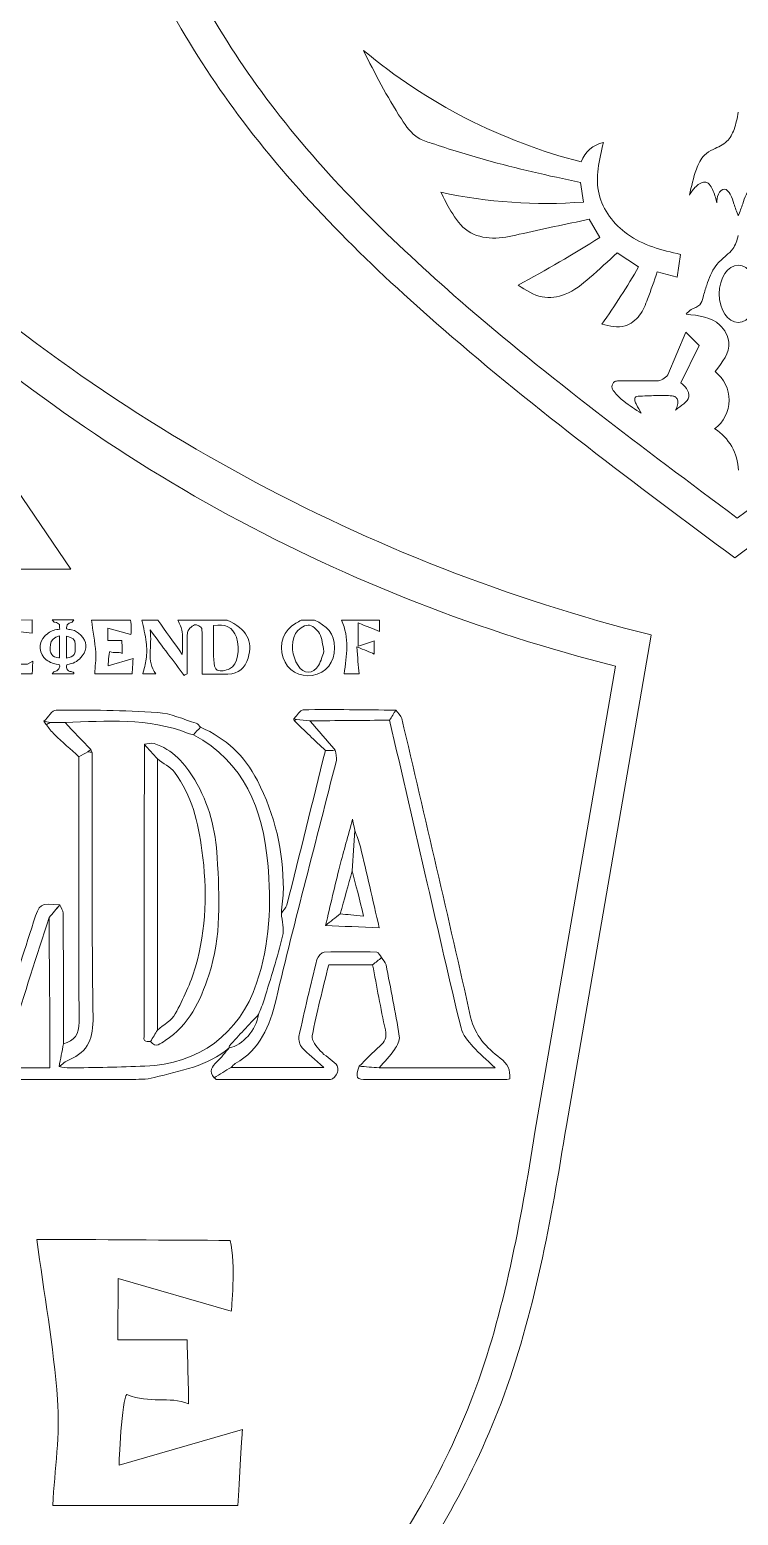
# Model space of a CAD drawing. Header units: inches. Extents: x 0 to 12, y 0 to 12.
# Drawn here: x 4.733 to 5.506, y 7.56 to 9.18 of the extents above; entities that cross this region are included whole.
import ezdxf

# ---------------------------------------------------------------- set-up
doc = ezdxf.new("R2010")
doc.units = ezdxf.units.IN
doc.header["$MEASUREMENT"] = 0

msp = doc.modelspace()

# ---------------------------------------------------------------- linework, layer by layer
at = {"color": 5, "lineweight": 0}
for p, q in [((5.3374, 8.9922), (5.3342, 9.0135)), ((5.3555, 8.9536), (5.3438, 8.9734)), ((5.3976, 8.9216), (5.3744, 8.9369)), ((5.4435, 8.935), (5.4397, 8.9103)), ((5.4397, 8.9103), (5.418, 8.916)), ((5.4294, 8.8038), (5.4493, 8.8502)), ((5.4493, 8.8502), (5.4637, 8.8357)), ((5.4637, 8.8357), (5.4437, 8.7949)), ((5.3757, 8.7971), (5.4174, 8.7971)), ((4.7784, 8.5918), (4.6799, 8.7365)), ((4.5815, 8.5918), (4.7784, 8.5918)), ((5.2846, 7.9777), (5.3725, 8.486))]:
    msp.add_line(p, q, dxfattribs=at)
at = {"color": 250, "lineweight": 0}
msp.add_line((5.3188, 7.9849), (5.4113, 8.52), dxfattribs=at)
at = {"color": 5, "lineweight": 0}
for centre, radius, start, end in [((5.4846, 9.6212), 0.604, 230.1334, 255.6659), ((5.3656, 9.0256), 0.0322, 101.4674, 161.1937), ((5.2971, 9.5413), 0.5506, 257.9267, 274.1924), ((4.564, 10.2081), 1.4833, 298.2597, 302.2494), ((5.8137, 10.2391), 1.8077, 227.0707, 255.8739), ((4.738, 9.3008), 0.7609, 324.5017, 330.1066), ((5.4171, 8.8118), 0.0146, 271.0459, 327.1361), ((5.4571, 8.7763), 0.0392, 306.8379, 52.1804), ((5.4504, 8.6978), 0.0561, 1.9204, 57.3192)]:
    msp.add_arc(centre, radius, start, end, dxfattribs=at)
at = {"color": 250, "lineweight": 0}
msp.add_arc((5.8757, 10.3654), 1.9029, 227.0707, 255.8739, dxfattribs=at)
at = {"color": 5, "lineweight": 0}
msp.add_ellipse((5.5064, 8.8921), major_axis=(0, 0.0313), ratio=0.665933, dxfattribs=at)
at = {"color": 250, "lineweight": 0}
for points in [[(5.5025, 8.6041), (5.3944, 8.6846), (5.2045, 8.8259), (4.9675, 9.0568), (4.814, 9.3193), (4.7801, 9.5139), (4.7634, 9.6169)], [(5.5025, 8.6041), (5.6107, 8.6846), (5.8005, 8.8259), (6.0375, 9.0568), (6.1911, 9.3193), (6.225, 9.5139), (6.2417, 9.6169)], [(4.5797, 6.9721), (4.6878, 7.0526), (4.8776, 7.1938), (5.1147, 7.4248), (5.2682, 7.6873), (5.3021, 7.8819), (5.3188, 7.9849)]]:
    msp.add_open_spline(points, degree=3, knots=[0, 0, 0, 0, 0.0808468, 0.1419248, 0.197496, 0.2597021, 0.2597021, 0.2597021, 0.2597021], dxfattribs=at)
at = {"color": 5, "lineweight": 0}
for points, knots in [([(5.5053, 8.6475), (5.4025, 8.724), (5.2222, 8.8582), (4.997, 9.0776), (4.8512, 9.327), (4.819, 9.5118), (4.8031, 9.6097)], [0, 0, 0, 0, 0.0808468, 0.1419248, 0.197496, 0.2597021, 0.2597021, 0.2597021, 0.2597021]), ([(5.5053, 8.6475), (5.608, 8.724), (5.7883, 8.8582), (6.0135, 9.0776), (6.1594, 9.327), (6.1916, 9.5118), (6.2074, 9.6097)], [0, 0, 0, 0, 0.0808468, 0.1419248, 0.197496, 0.2597021, 0.2597021, 0.2597021, 0.2597021]), ([(5.3342, 9.0135), (5.2994, 9.021), (5.2443, 9.033), (5.1865, 9.0515), (5.1526, 9.0625), (5.127, 9.0994), (5.1101, 9.1325), (5.0974, 9.1576)], [0, 0, 0, 0, 0.02753964, 0.04351363, 0.0474821, 0.05463243, 0.07669562, 0.07669562, 0.07669562, 0.07669562]), ([(5.5064, 9.0901), (5.5052, 9.0839), (5.503, 9.0726), (5.4947, 9.0565), (5.4806, 9.0509), (5.4671, 9.0429), (5.4585, 9.0244), (5.4552, 9.0092), (5.4531, 8.9998)], [0, 0, 0, 0, 0.00496667, 0.00889983, 0.01334248, 0.01630321, 0.02086423, 0.02843291, 0.02843291, 0.02843291, 0.02843291]), ([(5.4435, 8.935), (5.423, 8.9399), (5.3848, 8.9491), (5.3459, 9.0007), (5.3547, 9.038), (5.3592, 9.0572)], [0, 0, 0, 0, 0.01607831, 0.02987121, 0.04449574, 0.04449574, 0.04449574, 0.04449574]), ([(5.483, 8.9912), (5.482, 8.9954), (5.48, 9.0035), (5.4722, 9.0174), (5.459, 9.0096), (5.4551, 9.0031), (5.4531, 8.9998)], [0, 0, 0, 0, 0.00351206, 0.00679766, 0.00978558, 0.01288207, 0.01288207, 0.01288207, 0.01288207]), ([(5.3438, 8.9734), (5.3183, 8.9681), (5.2832, 8.9608), (5.2391, 8.9505), (5.2093, 8.9579), (5.1932, 8.9806), (5.1854, 8.996), (5.182, 9.0029)], [0, 0, 0, 0, 0.02023305, 0.02779216, 0.03497388, 0.04239776, 0.04841567, 0.04841567, 0.04841567, 0.04841567]), ([(5.5064, 8.9771), (5.5046, 8.9816), (5.5016, 8.9895), (5.499, 8.9997), (5.4914, 9.0093), (5.4832, 9.0004), (5.4831, 8.9944), (5.483, 8.9912)], [0, 0, 0, 0, 0.00367448, 0.00651244, 0.00872326, 0.0109429, 0.0134626, 0.0134626, 0.0134626, 0.0134626]), ([(5.5064, 8.9771), (5.5081, 8.9816), (5.5112, 8.9895), (5.5138, 8.9997), (5.5214, 9.0093), (5.5295, 9.0004), (5.5297, 8.9944), (5.5298, 8.9912)], [0, 0, 0, 0, 0.00367448, 0.00651244, 0.00872326, 0.0109429, 0.0134626, 0.0134626, 0.0134626, 0.0134626]), ([(5.5064, 8.9558), (5.5049, 8.9506), (5.5025, 8.9419), (5.4917, 8.9327), (5.4792, 8.9217), (5.4727, 8.9045), (5.4683, 8.8903), (5.4654, 8.8783), (5.4552, 8.8763), (5.4511, 8.8718), (5.4495, 8.8699)], [0, 0, 0, 0, 0.00412311, 0.00675957, 0.01082209, 0.01687384, 0.02044886, 0.02277519, 0.025562, 0.02745838, 0.02745838, 0.02745838, 0.02745838]), ([(5.3744, 8.9369), (5.3645, 8.9278), (5.3467, 8.9113), (5.321, 8.8902), (5.2902, 8.8857), (5.2747, 8.8961), (5.2663, 8.9016)], [0, 0, 0, 0, 0.01052872, 0.01884852, 0.02537562, 0.03288337, 0.03288337, 0.03288337, 0.03288337]), ([(5.418, 8.916), (5.4146, 8.9061), (5.409, 8.89), (5.4002, 8.868), (5.3816, 8.8531), (5.3662, 8.8569), (5.3574, 8.859)], [0, 0, 0, 0, 0.00813648, 0.01321573, 0.01827977, 0.02485473, 0.02485473, 0.02485473, 0.02485473]), ([(5.4812, 8.8073), (5.4891, 8.8175), (5.5019, 8.8341), (5.4844, 8.8662), (5.4632, 8.8685), (5.4495, 8.8699)], [0, 0, 0, 0, 0.00906876, 0.01459213, 0.02458282, 0.02458282, 0.02458282, 0.02458282]), ([(5.4006, 8.7619), (5.3941, 8.766), (5.3832, 8.7729), (5.3726, 8.7826), (5.3674, 8.7907), (5.3706, 8.7969), (5.3743, 8.7971), (5.3757, 8.7971)], [0, 0, 0, 0, 0.00596177, 0.00986587, 0.01130521, 0.01296865, 0.01403095, 0.01403095, 0.01403095, 0.01403095]), ([(5.4437, 8.7949), (5.446, 8.7931), (5.4506, 8.7893), (5.4551, 8.7753), (5.4432, 8.7701), (5.438, 8.7654), (5.4378, 8.7653)], [0, 0, 0, 0, 0.002263082, 0.004672888, 0.009805081, 0.009973743, 0.009973743, 0.009973743, 0.009973743]), ([(5.4006, 8.7619), (5.3988, 8.7651), (5.3962, 8.7694), (5.3935, 8.7749), (5.3929, 8.7803), (5.4051, 8.7808), (5.4168, 8.7813), (5.4301, 8.7814), (5.4381, 8.7801), (5.4418, 8.7742), (5.4398, 8.7688), (5.4378, 8.7653)], [0, 0, 0, 0, 0.00278599, 0.00388366, 0.00486863, 0.00626844, 0.01134116, 0.01538852, 0.01640716, 0.01732059, 0.0203083, 0.0203083, 0.0203083, 0.0203083]), ([(4.67, 8.0769), (4.6823, 8.0761), (4.6947, 8.0746), (4.707, 8.0751), (4.7096, 8.0752), (4.7128, 8.0822), (4.7142, 8.0865), (4.7278, 8.1282), (4.7411, 8.1701), (4.7545, 8.2119), (4.7548, 8.1679), (4.7552, 8.124), (4.7555, 8.08), (4.7555, 8.0699), (4.7555, 8.0598), (4.7555, 8.0479), (4.6928, 8.0479), (4.631, 8.0479), (4.5693, 8.0479), (4.5782, 8.0558), (4.5867, 8.0644), (4.5962, 8.0715), (4.6034, 8.0768), (4.6066, 8.0822), (4.6065, 8.0915), (4.6062, 8.1902), (4.6064, 8.2889), (4.6063, 8.3876), (4.6063, 8.3915), (4.6052, 8.3954), (4.6046, 8.3993), (4.593, 8.408), (4.5815, 8.4167), (4.5699, 8.4254), (4.6139, 8.4254), (4.658, 8.4254), (4.702, 8.4254), (4.6907, 8.4168), (4.6794, 8.4082), (4.668, 8.3997), (4.6671, 8.3955), (4.6654, 8.3913), (4.6654, 8.3871), (4.6653, 8.2879), (4.6653, 8.1886), (4.6654, 8.0894), (4.6654, 8.0852), (4.6671, 8.081), (4.668, 8.0769), (4.6687, 8.0769), (4.6693, 8.0769), (4.67, 8.0769)], [0, 0, 0, 0, 1, 1, 1, 2, 2, 2, 3, 3, 3, 4, 4, 4, 5, 5, 5, 6, 6, 6, 7, 7, 7, 8, 8, 8, 9, 9, 9, 10, 10, 10, 11, 11, 11, 12, 12, 12, 13, 13, 13, 14, 14, 14, 15, 15, 15, 16, 16, 16, 17, 17, 17, 17]), ([(4.9197, 8.4194), (4.9172, 8.4167), (4.9146, 8.414), (4.9121, 8.4113), (4.9102, 8.4117), (4.9081, 8.4119), (4.9063, 8.4127), (4.8627, 8.43), (4.8173, 8.4262), (4.772, 8.4245), (4.7665, 8.4246), (4.761, 8.4247), (4.7555, 8.4247), (4.7533, 8.4251), (4.7512, 8.4255), (4.749, 8.4259), (4.7534, 8.4302), (4.7578, 8.4381), (4.7622, 8.4381), (4.7991, 8.4383), (4.8361, 8.4379), (4.873, 8.4355), (4.8872, 8.4346), (4.901, 8.4281), (4.915, 8.4238), (4.9168, 8.4233), (4.9181, 8.4209), (4.9197, 8.4194)], [0, 0, 0, 0, 1, 1, 1, 2, 2, 2, 3, 3, 3, 4, 4, 4, 5, 5, 5, 6, 6, 6, 7, 7, 7, 8, 8, 8, 9, 9, 9, 9]), ([(4.7555, 8.4247), (4.7542, 8.4238), (4.7529, 8.4229), (4.7516, 8.4219), (4.7507, 8.4233), (4.7498, 8.4246), (4.749, 8.4259), (4.7512, 8.4255), (4.7533, 8.4251), (4.7555, 8.4247)], [0, 0, 0, 0, 1, 1, 1, 2, 2, 2, 3, 3, 3, 3]), ([(4.8001, 8.395), (4.7908, 8.4048), (4.7814, 8.4146), (4.772, 8.4245), (4.8173, 8.4262), (4.8627, 8.43), (4.9063, 8.4127), (4.9081, 8.4119), (4.9102, 8.4117), (4.9121, 8.4113), (4.9678, 8.3812), (4.9875, 8.3307), (4.9931, 8.2713), (4.9973, 8.2267), (4.9953, 8.1828), (4.9809, 8.1402), (4.9621, 8.0847), (4.9176, 8.052), (4.8589, 8.0498), (4.8317, 8.0488), (4.8045, 8.0483), (4.7773, 8.0478), (4.7733, 8.0477), (4.7694, 8.0488), (4.7654, 8.0493), (4.7691, 8.0518), (4.7724, 8.0552), (4.7764, 8.0568), (4.7978, 8.0656), (4.8028, 8.0809), (4.8025, 8.1036), (4.801, 8.1997), (4.8017, 8.2958), (4.8017, 8.3919), (4.8012, 8.3929), (4.8007, 8.3939), (4.8001, 8.395)], [0, 0, 0, 0, 1, 1, 1, 2, 2, 2, 3, 3, 3, 4, 4, 4, 5, 5, 5, 6, 6, 6, 7, 7, 7, 8, 8, 8, 9, 9, 9, 10, 10, 10, 11, 11, 11, 12, 12, 12, 12]), ([(5.0667, 8.3943), (5.0575, 8.405), (5.0483, 8.4157), (5.0391, 8.4264), (5.0681, 8.4266), (5.097, 8.4269), (5.126, 8.4271), (5.1397, 8.3678), (5.1534, 8.3085), (5.1671, 8.2492), (5.1793, 8.1966), (5.1911, 8.1439), (5.2039, 8.0915), (5.2058, 8.084), (5.2117, 8.0771), (5.217, 8.071), (5.2236, 8.0635), (5.2315, 8.0571), (5.2411, 8.048), (5.197, 8.048), (5.1557, 8.048), (5.1145, 8.048), (5.1202, 8.0546), (5.1265, 8.0608), (5.1315, 8.068), (5.1344, 8.0721), (5.1373, 8.0781), (5.1366, 8.0826), (5.1324, 8.1087), (5.1272, 8.1345), (5.1221, 8.1604), (5.1215, 8.1632), (5.119, 8.1656), (5.1173, 8.1682), (5.1156, 8.1703), (5.1139, 8.1742), (5.1121, 8.1742), (5.093, 8.1746), (5.0739, 8.1748), (5.0548, 8.1741), (5.052, 8.174), (5.0476, 8.1693), (5.0468, 8.1661), (5.0397, 8.1382), (5.0331, 8.1102), (5.0271, 8.0821), (5.0263, 8.0783), (5.0281, 8.0727), (5.0308, 8.0698), (5.0369, 8.063), (5.0443, 8.0573), (5.0542, 8.0485), (5.0182, 8.0485), (4.9857, 8.0485), (4.9533, 8.0485), (4.9547, 8.0499), (4.956, 8.0516), (4.9577, 8.0526), (4.9849, 8.0681), (4.9951, 8.0931), (5.0021, 8.1225), (5.0228, 8.2097), (5.046, 8.2962), (5.0679, 8.3831), (5.0688, 8.3865), (5.0672, 8.3906), (5.0667, 8.3943)], [0, 0, 0, 0, 1, 1, 1, 2, 2, 2, 3, 3, 3, 4, 4, 4, 5, 5, 5, 6, 6, 6, 7, 7, 7, 8, 8, 8, 9, 9, 9, 10, 10, 10, 11, 11, 11, 12, 12, 12, 13, 13, 13, 14, 14, 14, 15, 15, 15, 16, 16, 16, 17, 17, 17, 18, 18, 18, 19, 19, 19, 20, 20, 20, 21, 21, 21, 22, 22, 22, 22]), ([(5.0245, 8.4277), (5.0236, 8.4273), (5.0227, 8.427), (5.0218, 8.4267), (5.0217, 8.4272), (5.0214, 8.4277), (5.0214, 8.4282), (5.0213, 8.4285), (5.0216, 8.4288), (5.0218, 8.429), (5.0227, 8.4286), (5.0236, 8.4281), (5.0245, 8.4277)], [0, 0, 0, 0, 1, 1, 1, 2, 2, 2, 3, 3, 3, 4, 4, 4, 4]), ([(5.1328, 8.4381), (5.1305, 8.4344), (5.1282, 8.4308), (5.126, 8.4271), (5.097, 8.4269), (5.0681, 8.4266), (5.0391, 8.4264), (5.0342, 8.4268), (5.0294, 8.4273), (5.0245, 8.4277), (5.0236, 8.4281), (5.0227, 8.4286), (5.0218, 8.429), (5.0251, 8.4323), (5.0284, 8.4384), (5.0317, 8.4385), (5.0654, 8.4389), (5.0991, 8.4384), (5.1328, 8.4381)], [0, 0, 0, 0, 1, 1, 1, 2, 2, 2, 3, 3, 3, 4, 4, 4, 5, 5, 5, 6, 6, 6, 6]), ([(5.0245, 8.4277), (5.0294, 8.4273), (5.0342, 8.4268), (5.0391, 8.4264), (5.0483, 8.4157), (5.0575, 8.405), (5.0667, 8.3943), (5.0631, 8.3942), (5.0595, 8.3942), (5.0559, 8.3941), (5.0445, 8.4049), (5.0332, 8.4158), (5.0218, 8.4267), (5.0227, 8.427), (5.0236, 8.4273), (5.0245, 8.4277)], [0, 0, 0, 0, 1, 1, 1, 2, 2, 2, 3, 3, 3, 4, 4, 4, 5, 5, 5, 5]), ([(5.1328, 8.4381), (5.1351, 8.435), (5.1385, 8.4322), (5.1393, 8.4288), (5.1647, 8.3204), (5.1902, 8.212), (5.2144, 8.1034), (5.219, 8.0828), (5.2321, 8.07), (5.2466, 8.0586), (5.2549, 8.0521), (5.2578, 8.046), (5.2572, 8.0359), (5.2551, 8.0357), (5.2528, 8.0351), (5.2505, 8.0351), (5.2009, 8.0351), (5.1513, 8.0351), (5.1017, 8.0351), (5.0896, 8.0351), (5.0886, 8.0369), (5.0928, 8.0497), (5.1, 8.0491), (5.1072, 8.0486), (5.1145, 8.048), (5.1557, 8.048), (5.197, 8.048), (5.2411, 8.048), (5.2315, 8.0571), (5.2236, 8.0635), (5.217, 8.071), (5.2117, 8.0771), (5.2058, 8.084), (5.2039, 8.0915), (5.1911, 8.1439), (5.1793, 8.1966), (5.1671, 8.2492), (5.1534, 8.3085), (5.1397, 8.3678), (5.126, 8.4271), (5.1282, 8.4308), (5.1305, 8.4344), (5.1328, 8.4381)], [0, 0, 0, 0, 1, 1, 1, 2, 2, 2, 3, 3, 3, 4, 4, 4, 5, 5, 5, 6, 6, 6, 7, 7, 7, 8, 8, 8, 9, 9, 9, 10, 10, 10, 11, 11, 11, 12, 12, 12, 13, 13, 13, 14, 14, 14, 14]), ([(4.9197, 8.4194), (4.9474, 8.4075), (4.9677, 8.3886), (4.9818, 8.3612), (5.0012, 8.3237), (5.01, 8.2844), (5.0101, 8.2427), (5.0101, 8.234), (5.0086, 8.2252), (5.0079, 8.2165), (5.0085, 8.2082), (5.0112, 8.1993), (5.0093, 8.1916), (5.0036, 8.1685), (4.9963, 8.1458), (4.9894, 8.1231), (4.9877, 8.1173), (4.9851, 8.1118), (4.983, 8.1062), (4.9724, 8.0948), (4.9618, 8.0835), (4.9513, 8.072), (4.9508, 8.0716), (4.9511, 8.0705), (4.9511, 8.0697), (4.9511, 8.0697), (4.9511, 8.0699), (4.9511, 8.0699), (4.9276, 8.0495), (4.8977, 8.045), (4.8692, 8.0374), (4.8607, 8.0351), (4.8514, 8.0354), (4.8425, 8.0354), (4.6882, 8.0352), (4.5339, 8.0351), (4.3796, 8.0356), (4.3677, 8.0356), (4.363, 8.0312), (4.36, 8.0205), (4.3531, 7.9957), (4.3447, 7.9712), (4.3375, 7.9465), (4.335, 7.9379), (4.3315, 7.9344), (4.3218, 7.9345), (4.1988, 7.9347), (4.0759, 7.9346), (3.9529, 7.9341), (3.9413, 7.9341), (3.9369, 7.9389), (3.9368, 7.9495), (3.9422, 7.949), (3.9476, 7.9486), (3.953, 7.9481), (3.9583, 7.9479), (3.9635, 7.9474), (3.9688, 7.9474), (4.0578, 7.9474), (4.1469, 7.9474), (4.2359, 7.9474), (4.2607, 7.9474), (4.2855, 7.9471), (4.3103, 7.9476), (4.3143, 7.9477), (4.3208, 7.9502), (4.3218, 7.9531), (4.3328, 7.9841), (4.3429, 8.0153), (4.3532, 8.0465), (4.3581, 8.0469), (4.3629, 8.0477), (4.3677, 8.0477), (4.4255, 8.0478), (4.4832, 8.0478), (4.541, 8.0478), (4.5453, 8.0478), (4.5496, 8.0482), (4.555, 8.0484), (4.555, 8.0671), (4.5551, 8.0845), (4.555, 8.1019), (4.5547, 8.1385), (4.5543, 8.1751), (4.554, 8.2116), (4.5578, 8.2156), (4.5615, 8.2195), (4.5653, 8.2234), (4.5666, 8.2203), (4.5689, 8.2172), (4.5689, 8.2141), (4.5693, 8.166), (4.5693, 8.118), (4.5693, 8.0699), (4.5681, 8.0644), (4.5666, 8.0589), (4.5659, 8.0533), (4.5657, 8.0516), (4.5681, 8.0497), (4.5693, 8.0479), (4.631, 8.0479), (4.6928, 8.0479), (4.7555, 8.0479), (4.7555, 8.0598), (4.7555, 8.0699), (4.7555, 8.08), (4.7552, 8.124), (4.7548, 8.1679), (4.7545, 8.2119), (4.7584, 8.2165), (4.7624, 8.2211), (4.7663, 8.2258), (4.7675, 8.2227), (4.7698, 8.2196), (4.7699, 8.2165), (4.7702, 8.169), (4.7702, 8.1216), (4.7703, 8.0742), (4.7687, 8.0659), (4.767, 8.0576), (4.7654, 8.0493), (4.7694, 8.0488), (4.7733, 8.0477), (4.7773, 8.0478), (4.8045, 8.0483), (4.8317, 8.0488), (4.8589, 8.0498), (4.9176, 8.052), (4.9621, 8.0847), (4.9809, 8.1402), (4.9953, 8.1828), (4.9973, 8.2267), (4.9931, 8.2713), (4.9875, 8.3307), (4.9678, 8.3812), (4.9121, 8.4113), (4.9146, 8.414), (4.9172, 8.4167), (4.9197, 8.4194)], [0, 0, 0, 0, 1, 1, 1, 2, 2, 2, 3, 3, 3, 4, 4, 4, 5, 5, 5, 6, 6, 6, 7, 7, 7, 8, 8, 8, 9, 9, 9, 10, 10, 10, 11, 11, 11, 12, 12, 12, 13, 13, 13, 14, 14, 14, 15, 15, 15, 16, 16, 16, 17, 17, 17, 18, 18, 18, 19, 19, 19, 20, 20, 20, 21, 21, 21, 22, 22, 22, 23, 23, 23, 24, 24, 24, 25, 25, 25, 26, 26, 26, 27, 27, 27, 28, 28, 28, 29, 29, 29, 30, 30, 30, 31, 31, 31, 32, 32, 32, 33, 33, 33, 34, 34, 34, 35, 35, 35, 36, 36, 36, 37, 37, 37, 38, 38, 38, 39, 39, 39, 40, 40, 40, 41, 41, 41, 42, 42, 42, 43, 43, 43, 44, 44, 44, 45, 45, 45, 46, 46, 46, 46]), ([(4.7555, 8.4247), (4.761, 8.4247), (4.7665, 8.4246), (4.772, 8.4245), (4.7814, 8.4146), (4.7908, 8.4048), (4.8001, 8.395), (4.799, 8.3942), (4.7979, 8.3934), (4.7968, 8.3926), (4.7936, 8.3908), (4.7904, 8.389), (4.7871, 8.3873), (4.7782, 8.3953), (4.7692, 8.4032), (4.7605, 8.4114), (4.7572, 8.4146), (4.7545, 8.4184), (4.7516, 8.4219), (4.7529, 8.4229), (4.7542, 8.4238), (4.7555, 8.4247)], [0, 0, 0, 0, 1, 1, 1, 2, 2, 2, 3, 3, 3, 4, 4, 4, 5, 5, 5, 6, 6, 6, 7, 7, 7, 7]), ([(4.8001, 8.395), (4.8007, 8.3939), (4.8012, 8.3929), (4.8017, 8.3919), (4.8001, 8.3921), (4.7984, 8.3924), (4.7968, 8.3926), (4.7979, 8.3934), (4.799, 8.3942), (4.8001, 8.395)], [0, 0, 0, 0, 1, 1, 1, 2, 2, 2, 3, 3, 3, 3]), ([(4.8652, 8.0767), (4.8709, 8.0689), (4.8765, 8.0748), (4.881, 8.0777), (4.9074, 8.0943), (4.9194, 8.1209), (4.9288, 8.1491), (4.9428, 8.191), (4.9403, 8.2343), (4.938, 8.2773), (4.9364, 8.3069), (4.929, 8.336), (4.9134, 8.3621), (4.9028, 8.3799), (4.8896, 8.3952), (4.869, 8.4017), (4.8659, 8.4027), (4.862, 8.4012), (4.8585, 8.4008), (4.8584, 8.295), (4.8583, 8.1893), (4.8583, 8.0835), (4.8583, 8.0815), (4.8576, 8.0784), (4.8587, 8.0776), (4.8602, 8.0765), (4.863, 8.0769), (4.8652, 8.0767)], [0, 0, 0, 0, 1, 1, 1, 2, 2, 2, 3, 3, 3, 4, 4, 4, 5, 5, 5, 6, 6, 6, 7, 7, 7, 8, 8, 8, 9, 9, 9, 9]), ([(4.8728, 8.0892), (4.8703, 8.085), (4.8677, 8.0809), (4.8652, 8.0767), (4.863, 8.0769), (4.8602, 8.0765), (4.8587, 8.0776), (4.8576, 8.0784), (4.8583, 8.0815), (4.8583, 8.0835), (4.8583, 8.1893), (4.8584, 8.295), (4.8585, 8.4008), (4.8632, 8.3955), (4.868, 8.3901), (4.8727, 8.3848), (4.8727, 8.2863), (4.8728, 8.1877), (4.8728, 8.0892)], [0, 0, 0, 0, 1, 1, 1, 2, 2, 2, 3, 3, 3, 4, 4, 4, 5, 5, 5, 6, 6, 6, 6]), ([(4.8585, 8.4008), (4.862, 8.4012), (4.8659, 8.4027), (4.869, 8.4017), (4.8896, 8.3952), (4.9028, 8.3799), (4.9134, 8.3621), (4.929, 8.336), (4.9364, 8.3069), (4.938, 8.2773), (4.9403, 8.2343), (4.9428, 8.191), (4.9288, 8.1491), (4.9194, 8.1209), (4.9074, 8.0943), (4.881, 8.0777), (4.8765, 8.0748), (4.8709, 8.0689), (4.8652, 8.0767), (4.8677, 8.0809), (4.8703, 8.085), (4.8728, 8.0892), (4.8794, 8.095), (4.8883, 8.0995), (4.8922, 8.1068), (4.901, 8.1231), (4.9091, 8.1402), (4.9142, 8.158), (4.9261, 8.1996), (4.9272, 8.2423), (4.9213, 8.285), (4.9172, 8.3153), (4.9105, 8.3452), (4.8913, 8.3703), (4.8867, 8.3763), (4.879, 8.38), (4.8727, 8.3848), (4.868, 8.3901), (4.8632, 8.3955), (4.8585, 8.4008)], [0, 0, 0, 0, 1, 1, 1, 2, 2, 2, 3, 3, 3, 4, 4, 4, 5, 5, 5, 6, 6, 6, 7, 7, 7, 8, 8, 8, 9, 9, 9, 10, 10, 10, 11, 11, 11, 12, 12, 12, 13, 13, 13, 13]), ([(4.983, 8.1062), (4.9851, 8.1118), (4.9877, 8.1173), (4.9894, 8.1231), (4.9963, 8.1458), (5.0036, 8.1685), (5.0093, 8.1916), (5.0112, 8.1993), (5.0085, 8.2082), (5.0079, 8.2165), (5.01, 8.2195), (5.0131, 8.2222), (5.0139, 8.2255), (5.0281, 8.2817), (5.042, 8.3379), (5.0559, 8.3941), (5.0595, 8.3942), (5.0631, 8.3942), (5.0667, 8.3943), (5.0672, 8.3906), (5.0688, 8.3865), (5.0679, 8.3831), (5.046, 8.2962), (5.0228, 8.2097), (5.0021, 8.1225), (4.9951, 8.0931), (4.9849, 8.0681), (4.9577, 8.0526), (4.956, 8.0516), (4.9547, 8.0499), (4.9533, 8.0485), (4.947, 8.0447), (4.9408, 8.041), (4.9346, 8.0372), (4.9288, 8.0443), (4.9319, 8.0493), (4.9377, 8.0546), (4.9427, 8.0591), (4.9467, 8.0648), (4.9511, 8.0699), (4.9511, 8.0699), (4.9511, 8.0697), (4.9511, 8.0697), (4.9659, 8.0725), (4.9803, 8.0891), (4.983, 8.1062)], [0, 0, 0, 0, 1, 1, 1, 2, 2, 2, 3, 3, 3, 4, 4, 4, 5, 5, 5, 6, 6, 6, 7, 7, 7, 8, 8, 8, 9, 9, 9, 10, 10, 10, 11, 11, 11, 12, 12, 12, 13, 13, 13, 14, 14, 14, 15, 15, 15, 15]), ([(4.7654, 8.0493), (4.767, 8.0576), (4.7687, 8.0659), (4.7703, 8.0742), (4.7822, 8.0777), (4.7874, 8.0844), (4.7873, 8.098), (4.7867, 8.1944), (4.7871, 8.2908), (4.7871, 8.3873), (4.7904, 8.389), (4.7936, 8.3908), (4.7968, 8.3926), (4.7984, 8.3924), (4.8001, 8.3921), (4.8017, 8.3919), (4.8017, 8.2958), (4.801, 8.1997), (4.8025, 8.1036), (4.8028, 8.0809), (4.7978, 8.0656), (4.7764, 8.0568), (4.7724, 8.0552), (4.7691, 8.0518), (4.7654, 8.0493)], [0, 0, 0, 0, 1, 1, 1, 2, 2, 2, 3, 3, 3, 4, 4, 4, 5, 5, 5, 6, 6, 6, 7, 7, 7, 8, 8, 8, 8]), ([(5.0881, 8.3068), (5.0874, 8.3101), (5.0868, 8.3134), (5.0857, 8.3193), (5.0806, 8.3006), (5.0759, 8.2845), (5.0717, 8.2681), (5.0663, 8.2466), (5.0613, 8.2249), (5.0562, 8.2033), (5.0752, 8.2024), (5.0943, 8.2015), (5.1147, 8.2005), (5.1075, 8.2316), (5.101, 8.2603), (5.0942, 8.289), (5.0927, 8.2951), (5.0901, 8.3009), (5.0881, 8.3068)], [0, 0, 0, 0, 1, 1, 1, 2, 2, 2, 3, 3, 3, 4, 4, 4, 5, 5, 5, 6, 6, 6, 6]), ([(5.0881, 8.3068), (5.0872, 8.2922), (5.0863, 8.2776), (5.0853, 8.2629), (5.0809, 8.2472), (5.0765, 8.2316), (5.0721, 8.2159), (5.0668, 8.2117), (5.0615, 8.2075), (5.0562, 8.2033), (5.0613, 8.2249), (5.0663, 8.2466), (5.0717, 8.2681), (5.0759, 8.2845), (5.0806, 8.3006), (5.0857, 8.3193), (5.0868, 8.3134), (5.0874, 8.3101), (5.0881, 8.3068)], [0, 0, 0, 0, 1, 1, 1, 2, 2, 2, 3, 3, 3, 4, 4, 4, 5, 5, 5, 6, 6, 6, 6]), ([(5.0881, 8.3068), (5.0901, 8.3009), (5.0927, 8.2951), (5.0942, 8.289), (5.101, 8.2603), (5.1075, 8.2316), (5.1147, 8.2005), (5.0943, 8.2015), (5.0752, 8.2024), (5.0562, 8.2033), (5.0615, 8.2075), (5.0668, 8.2117), (5.0721, 8.2159), (5.0797, 8.2152), (5.0873, 8.2144), (5.0976, 8.2135), (5.093, 8.2321), (5.0892, 8.2475), (5.0853, 8.2629), (5.0863, 8.2776), (5.0872, 8.2922), (5.0881, 8.3068)], [0, 0, 0, 0, 1, 1, 1, 2, 2, 2, 3, 3, 3, 4, 4, 4, 5, 5, 5, 6, 6, 6, 7, 7, 7, 7]), ([(4.67, 8.0769), (4.6743, 8.0811), (4.6787, 8.0852), (4.683, 8.0893), (4.6961, 8.0862), (4.702, 8.0909), (4.7058, 8.1046), (4.7152, 8.1391), (4.7268, 8.173), (4.7377, 8.2071), (4.7442, 8.2276), (4.7443, 8.2275), (4.7663, 8.2257), (4.7624, 8.2211), (4.7584, 8.2165), (4.7545, 8.2119), (4.7411, 8.1701), (4.7278, 8.1282), (4.7142, 8.0865), (4.7128, 8.0822), (4.7096, 8.0752), (4.707, 8.0751), (4.6947, 8.0746), (4.6823, 8.0761), (4.67, 8.0769)], [0, 0, 0, 0, 1, 1, 1, 2, 2, 2, 3, 3, 3, 4, 4, 4, 5, 5, 5, 6, 6, 6, 7, 7, 7, 8, 8, 8, 8]), ([(4.9346, 8.0372), (4.9408, 8.041), (4.947, 8.0447), (4.9533, 8.0485), (4.9857, 8.0485), (5.0182, 8.0485), (5.0542, 8.0485), (5.0443, 8.0573), (5.0369, 8.063), (5.0308, 8.0698), (5.0281, 8.0727), (5.0263, 8.0783), (5.0271, 8.0821), (5.0331, 8.1102), (5.0397, 8.1382), (5.0468, 8.1661), (5.0476, 8.1693), (5.052, 8.174), (5.0548, 8.1741), (5.0739, 8.1748), (5.093, 8.1746), (5.1121, 8.1742), (5.1139, 8.1742), (5.1156, 8.1703), (5.1173, 8.1682), (5.1141, 8.1656), (5.1108, 8.163), (5.1075, 8.1604), (5.0917, 8.1604), (5.0759, 8.1604), (5.0596, 8.1604), (5.0532, 8.134), (5.0465, 8.1086), (5.0415, 8.0828), (5.0406, 8.078), (5.0462, 8.0711), (5.0503, 8.0666), (5.0554, 8.061), (5.0624, 8.0572), (5.0677, 8.0518), (5.0695, 8.05), (5.0701, 8.0452), (5.0691, 8.0427), (5.0679, 8.0397), (5.0643, 8.0354), (5.0617, 8.0354), (5.0203, 8.035), (4.9788, 8.0351), (4.9374, 8.0352), (4.9364, 8.0352), (4.9355, 8.0365), (4.9346, 8.0372)], [0, 0, 0, 0, 1, 1, 1, 2, 2, 2, 3, 3, 3, 4, 4, 4, 5, 5, 5, 6, 6, 6, 7, 7, 7, 8, 8, 8, 9, 9, 9, 10, 10, 10, 11, 11, 11, 12, 12, 12, 13, 13, 13, 14, 14, 14, 15, 15, 15, 16, 16, 16, 17, 17, 17, 17]), ([(5.1075, 8.1604), (5.1108, 8.163), (5.1141, 8.1656), (5.1173, 8.1682), (5.119, 8.1656), (5.1215, 8.1632), (5.1221, 8.1604), (5.1272, 8.1345), (5.1324, 8.1087), (5.1366, 8.0826), (5.1373, 8.0781), (5.1344, 8.0721), (5.1315, 8.068), (5.1265, 8.0608), (5.1202, 8.0546), (5.1145, 8.048), (5.1072, 8.0486), (5.1, 8.0491), (5.0928, 8.0497), (5.1002, 8.057), (5.1074, 8.0647), (5.1152, 8.0715), (5.1209, 8.0765), (5.1232, 8.0813), (5.1214, 8.0893), (5.1162, 8.1129), (5.112, 8.1367), (5.1075, 8.1604)], [0, 0, 0, 0, 1, 1, 1, 2, 2, 2, 3, 3, 3, 4, 4, 4, 5, 5, 5, 6, 6, 6, 7, 7, 7, 8, 8, 8, 9, 9, 9, 9]), ([(4.5824, 7.0155), (4.6851, 7.092), (4.8655, 7.2262), (5.0907, 7.4456), (5.2365, 7.695), (5.2687, 7.8798), (5.2846, 7.9777)], [0, 0, 0, 0, 0.0808468, 0.1419248, 0.197496, 0.2597021, 0.2597021, 0.2597021, 0.2597021])]:
    msp.add_open_spline(points, degree=3, knots=knots, dxfattribs=at)
at = {"color": 1, "lineweight": 0}
for points, knots in [([(4.7109, 8.525), (4.7109, 8.525), (4.7203, 8.503), (4.7203, 8.503), (4.7203, 8.503), (4.7088, 8.4881), (4.7088, 8.4881), (4.7088, 8.4881), (4.7311, 8.4882), (4.7311, 8.4882), (4.7311, 8.4882), (4.7369, 8.4915), (4.7369, 8.4915), (4.7369, 8.4915), (4.7364, 8.4826), (4.736, 8.4776), (4.7212, 8.4776), (4.696, 8.4776), (4.696, 8.4776), (4.696, 8.4776), (4.6958, 8.4852), (4.6958, 8.4852), (4.6958, 8.4852), (4.7078, 8.5032), (4.7078, 8.5032), (4.7078, 8.5032), (4.6945, 8.5261), (4.6945, 8.5261), (4.6945, 8.5261), (4.6944, 8.5354), (4.6944, 8.5354), (4.6944, 8.5354), (4.7361, 8.5365), (4.7361, 8.5365), (4.7361, 8.5316), (4.7361, 8.5268), (4.7361, 8.5219), (4.7361, 8.5219), (4.7109, 8.525), (4.7109, 8.525)], [0, 0, 0, 0, 1, 1, 1, 2, 2, 2, 3, 3, 3, 4, 4, 4, 5, 5, 5, 6, 6, 6, 7, 7, 7, 8, 8, 8, 9, 9, 9, 10, 10, 10, 11, 11, 11, 12, 12, 12, 13, 13, 13, 13]), ([(4.7815, 8.5364), (4.7815, 8.5364), (4.7796, 8.5339), (4.7796, 8.5339), (4.7796, 8.5339), (4.7734, 8.5331), (4.7734, 8.5278), (4.7734, 8.5274), (4.7734, 8.527), (4.7734, 8.5266), (4.7753, 8.5263), (4.7772, 8.526), (4.7791, 8.5257), (4.7838, 8.5248), (4.7855, 8.5229), (4.7891, 8.5197), (4.796, 8.5134), (4.7967, 8.5046), (4.7908, 8.4973), (4.7864, 8.492), (4.7831, 8.4894), (4.7764, 8.4883), (4.7734, 8.4877), (4.7734, 8.4878), (4.7734, 8.4847), (4.7735, 8.4813), (4.778, 8.4801), (4.778, 8.4801), (4.778, 8.4801), (4.779, 8.48), (4.7794, 8.48), (4.7818, 8.48), (4.7816, 8.4776), (4.7816, 8.4776), (4.7816, 8.4776), (4.758, 8.4776), (4.758, 8.4776), (4.758, 8.4776), (4.7599, 8.48), (4.7599, 8.48), (4.7599, 8.48), (4.766, 8.4809), (4.7661, 8.4861), (4.7661, 8.4874), (4.7659, 8.4879), (4.7643, 8.488), (4.7589, 8.4886), (4.7561, 8.4897), (4.7515, 8.4931), (4.7439, 8.4989), (4.7413, 8.5112), (4.7508, 8.5197), (4.755, 8.5233), (4.7575, 8.525), (4.7629, 8.526), (4.7638, 8.5261), (4.7648, 8.5262), (4.7661, 8.5264), (4.766, 8.5281), (4.7658, 8.5315), (4.7658, 8.5315), (4.7658, 8.5315), (4.7625, 8.5338), (4.7625, 8.5338), (4.7625, 8.5338), (4.76, 8.5339), (4.76, 8.5339), (4.76, 8.5339), (4.7579, 8.5364), (4.7579, 8.5364), (4.7579, 8.5364), (4.7815, 8.5364), (4.7815, 8.5364)], [0, 0, 0, 0, 1, 1, 1, 2, 2, 2, 3, 3, 3, 4, 4, 4, 5, 5, 5, 6, 6, 6, 7, 7, 7, 8, 8, 8, 9, 9, 9, 10, 10, 10, 11, 11, 11, 12, 12, 12, 13, 13, 13, 14, 14, 14, 15, 15, 15, 16, 16, 16, 17, 17, 17, 18, 18, 18, 19, 19, 19, 20, 20, 20, 21, 21, 21, 22, 22, 22, 23, 23, 23, 24, 24, 24, 24]), ([(4.8435, 8.5361), (4.8448, 8.5308), (4.8438, 8.5205), (4.8438, 8.5205), (4.8438, 8.5205), (4.8188, 8.5276), (4.8188, 8.5276), (4.8188, 8.5276), (4.8187, 8.5142), (4.8187, 8.5142), (4.8187, 8.5142), (4.834, 8.5142), (4.834, 8.5142), (4.834, 8.5142), (4.8343, 8.5027), (4.8343, 8.5), (4.8301, 8.5018), (4.8258, 8.4999), (4.8207, 8.502), (4.8195, 8.5013), (4.819, 8.4864), (4.819, 8.4864), (4.819, 8.4864), (4.8462, 8.4943), (4.8462, 8.4943), (4.8462, 8.4943), (4.8455, 8.4825), (4.8452, 8.4775), (4.8302, 8.4775), (4.816, 8.4775), (4.8043, 8.4775), (4.8047, 8.4855), (4.806, 8.4933), (4.8054, 8.5009), (4.8045, 8.5128), (4.8024, 8.5245), (4.8008, 8.5363), (4.8138, 8.5363), (4.8305, 8.5361), (4.8435, 8.5361)], [0, 0, 0, 0, 1, 1, 1, 2, 2, 2, 3, 3, 3, 4, 4, 4, 5, 5, 5, 6, 6, 6, 7, 7, 7, 8, 8, 8, 9, 9, 9, 10, 10, 10, 11, 11, 11, 12, 12, 12, 13, 13, 13, 13]), ([(4.9488, 8.5363), (4.9702, 8.5262), (4.9771, 8.5137), (4.9717, 8.4949), (4.9685, 8.4839), (4.9614, 8.4776), (4.9497, 8.4773), (4.9396, 8.4771), (4.9294, 8.4773), (4.9216, 8.4773), (4.9216, 8.4941), (4.9218, 8.5106), (4.9212, 8.5271), (4.9212, 8.5287), (4.915, 8.5319), (4.9132, 8.5311), (4.9099, 8.5296), (4.9058, 8.5258), (4.9055, 8.5226), (4.9046, 8.5121), (4.9052, 8.5014), (4.9052, 8.4909), (4.9052, 8.4865), (4.9052, 8.4821), (4.9052, 8.4778), (4.904, 8.4772), (4.9029, 8.4766), (4.9018, 8.476), (4.8902, 8.4915), (4.8787, 8.507), (4.8647, 8.5256), (4.8675, 8.5075), (4.86, 8.4918), (4.871, 8.4776), (4.8661, 8.4776), (4.8605, 8.4776), (4.8568, 8.4776), (4.8581, 8.483), (4.8599, 8.4883), (4.8605, 8.4938), (4.8612, 8.4998), (4.8613, 8.5061), (4.8605, 8.5121), (4.8595, 8.5202), (4.8575, 8.5282), (4.8559, 8.5363), (4.8616, 8.5363), (4.8674, 8.5363), (4.8731, 8.5363), (4.8816, 8.5244), (4.8901, 8.5126), (4.8999, 8.4988), (4.8999, 8.5085), (4.9005, 8.5161), (4.8997, 8.5235), (4.8993, 8.5279), (4.8967, 8.532), (4.8951, 8.5363), (4.913, 8.5363), (4.9309, 8.5363), (4.9488, 8.5363)], [0, 0, 0, 0, 1, 1, 1, 2, 2, 2, 3, 3, 3, 4, 4, 4, 5, 5, 5, 6, 6, 6, 7, 7, 7, 8, 8, 8, 9, 9, 9, 10, 10, 10, 11, 11, 11, 12, 12, 12, 13, 13, 13, 14, 14, 14, 15, 15, 15, 16, 16, 16, 17, 17, 17, 18, 18, 18, 19, 19, 19, 20, 20, 20, 20]), ([(4.934, 8.5304), (4.934, 8.5177), (4.9337, 8.5052), (4.9342, 8.4928), (4.9343, 8.4888), (4.9355, 8.4824), (4.9378, 8.4816), (4.9417, 8.4802), (4.9475, 8.4811), (4.9515, 8.4832), (4.9603, 8.4878), (4.9634, 8.5043), (4.9589, 8.5175), (4.955, 8.5291), (4.9466, 8.5324), (4.934, 8.5304)], [0, 0, 0, 0, 1, 1, 1, 2, 2, 2, 3, 3, 3, 4, 4, 4, 5, 5, 5, 5]), ([(5.0441, 8.5363), (5.057, 8.5303), (5.0661, 8.5217), (5.066, 8.5062), (5.0659, 8.49), (5.0571, 8.4788), (5.0416, 8.476), (5.0283, 8.4735), (5.0142, 8.4819), (5.0099, 8.495), (5.0049, 8.5103), (5.0105, 8.5257), (5.0237, 8.5328), (5.0257, 8.5339), (5.0275, 8.5351), (5.0295, 8.5363), (5.0344, 8.5363), (5.0393, 8.5363), (5.0441, 8.5363)], [0, 0, 0, 0, 1, 1, 1, 2, 2, 2, 3, 3, 3, 4, 4, 4, 5, 5, 5, 6, 6, 6, 6]), ([(5.0544, 8.5022), (5.0528, 8.5093), (5.0525, 8.5163), (5.0495, 8.5217), (5.0471, 8.5259), (5.0412, 8.531), (5.0371, 8.5308), (5.0323, 8.5306), (5.0258, 8.526), (5.0235, 8.5215), (5.0177, 8.5099), (5.0195, 8.4977), (5.0261, 8.4867), (5.0319, 8.477), (5.0428, 8.4772), (5.0486, 8.4869), (5.0514, 8.4916), (5.0526, 8.4973), (5.0544, 8.5022)], [0, 0, 0, 0, 1, 1, 1, 2, 2, 2, 3, 3, 3, 4, 4, 4, 5, 5, 5, 6, 6, 6, 6]), ([(5.115, 8.5363), (5.115, 8.5311), (5.115, 8.5258), (5.115, 8.5238), (5.1084, 8.5265), (5.1011, 8.5294), (5.0918, 8.5332), (5.0918, 8.5232), (5.0918, 8.517), (5.0918, 8.508), (5.0981, 8.51), (5.1038, 8.5119), (5.1093, 8.5137), (5.1093, 8.5097), (5.1093, 8.504), (5.1093, 8.4993), (5.1043, 8.5014), (5.0986, 8.5037), (5.0902, 8.5071), (5.0912, 8.4951), (5.0919, 8.4866), (5.0927, 8.4777), (5.0891, 8.4777), (5.0822, 8.4777), (5.0764, 8.4777), (5.0792, 8.4974), (5.0825, 8.517), (5.0735, 8.5363), (5.0873, 8.5363), (5.1012, 8.5363), (5.115, 8.5363)], [0, 0, 0, 0, 1, 1, 1, 2, 2, 2, 3, 3, 3, 4, 4, 4, 5, 5, 5, 6, 6, 6, 7, 7, 7, 8, 8, 8, 9, 9, 9, 10, 10, 10, 10]), ([(4.766, 8.519), (4.766, 8.519), (4.7583, 8.517), (4.7569, 8.513), (4.7556, 8.509), (4.7557, 8.5023), (4.7557, 8.5023), (4.7557, 8.5023), (4.7569, 8.499), (4.7586, 8.4973), (4.7603, 8.4956), (4.766, 8.495), (4.766, 8.495), (4.766, 8.495), (4.766, 8.519), (4.766, 8.519)], [0, 0, 0, 0, 1, 1, 1, 2, 2, 2, 3, 3, 3, 4, 4, 4, 5, 5, 5, 5]), ([(4.7736, 8.4949), (4.7739, 8.4949), (4.7786, 8.4954), (4.7806, 8.4972), (4.7826, 8.499), (4.783, 8.5023), (4.783, 8.5023), (4.783, 8.5023), (4.7833, 8.5096), (4.7825, 8.5134), (4.7818, 8.5172), (4.7736, 8.5187), (4.7736, 8.5187), (4.7736, 8.5187), (4.7736, 8.5059), (4.7736, 8.4949)], [0, 0, 0, 0, 1, 1, 1, 2, 2, 2, 3, 3, 3, 4, 4, 4, 5, 5, 5, 5])]:
    msp.add_open_spline(points, degree=3, knots=knots, dxfattribs=at)
at = {"color": 2, "lineweight": 0}
msp.add_open_spline([(4.9521, 7.8598), (4.9585, 7.8338), (4.9533, 7.7827), (4.9533, 7.7827), (4.9533, 7.7827), (4.8299, 7.8181), (4.8299, 7.8181), (4.8299, 7.8181), (4.8295, 7.7515), (4.8295, 7.7515), (4.8295, 7.7515), (4.9051, 7.7515), (4.9051, 7.7515), (4.9051, 7.7515), (4.9067, 7.6951), (4.9067, 7.6815), (4.8856, 7.6904), (4.8645, 7.6812), (4.8395, 7.6916), (4.8335, 7.6879), (4.8309, 7.6146), (4.8309, 7.6146), (4.8309, 7.6146), (4.9654, 7.6536), (4.9654, 7.6536), (4.9654, 7.6536), (4.962, 7.5953), (4.9605, 7.5708), (4.8861, 7.5708), (4.8163, 7.5708), (4.7586, 7.5708), (4.7607, 7.6101), (4.7667, 7.6485), (4.7638, 7.6863), (4.7594, 7.7447), (4.749, 7.8027), (4.7411, 7.8608), (4.8054, 7.8608), (4.8878, 7.8598), (4.9521, 7.8598)], degree=3, knots=[0, 0, 0, 0, 1, 1, 1, 2, 2, 2, 3, 3, 3, 4, 4, 4, 5, 5, 5, 6, 6, 6, 7, 7, 7, 8, 8, 8, 9, 9, 9, 10, 10, 10, 11, 11, 11, 12, 12, 12, 13, 13, 13, 13], dxfattribs=at)

doc.saveas('drawing.dxf')
